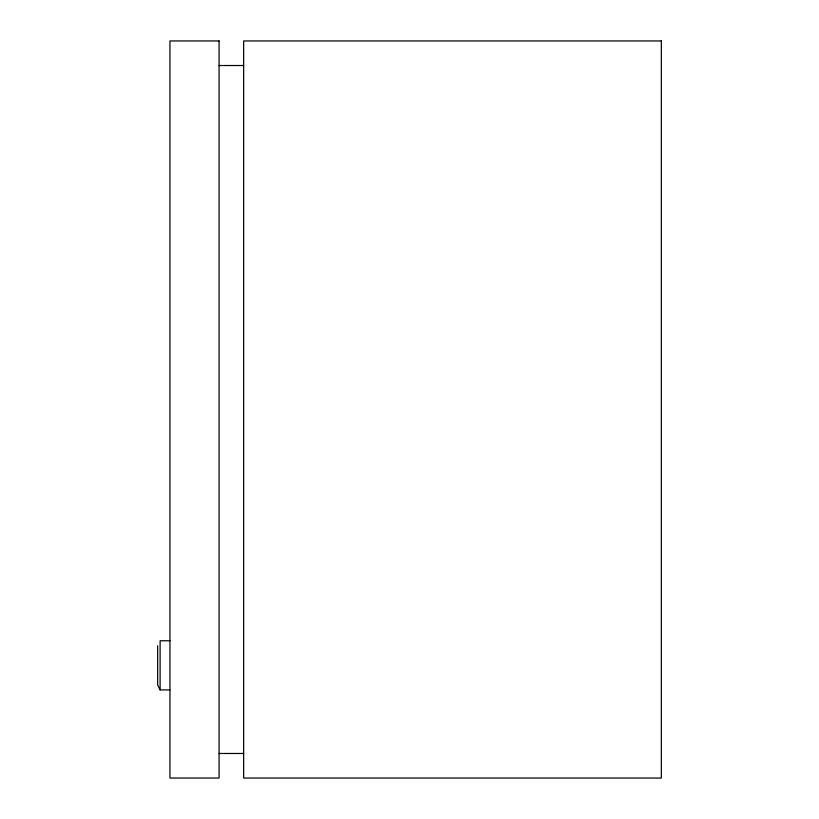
<?xml version="1.0" encoding="UTF-8"?>
<svg xmlns="http://www.w3.org/2000/svg" width="819" height="819" viewBox="0 0 819 819"><rect width="100%" height="100%" fill="white"/><g stroke="black" fill="none" stroke-linecap="round" stroke-linejoin="round"><path stroke-width="1.23" d="M219.082 65.52L243.652 65.52M169.942 640.765L160.114 640.765L160.114 689.905L169.942 689.905M219.082 753.48L243.652 753.48M160.114 689.905L157.657 684.94L157.657 645.741M219.082 40.95L169.942 40.95L169.942 778.05L219.082 778.05L219.082 40.95M661.342 40.95L243.652 40.95L243.652 778.05L661.342 778.05L661.342 40.95"/></g></svg>
